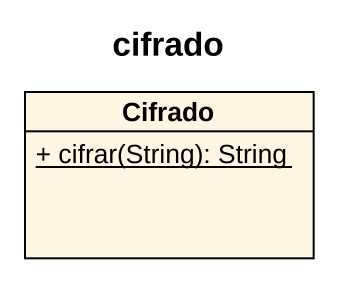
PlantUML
@startuml
title cifrado
hide circle
hide empty members
skinparam classAttributeIconSize 0
class Cifrado {
  {static} + cifrar(String): String
}
@enduml
